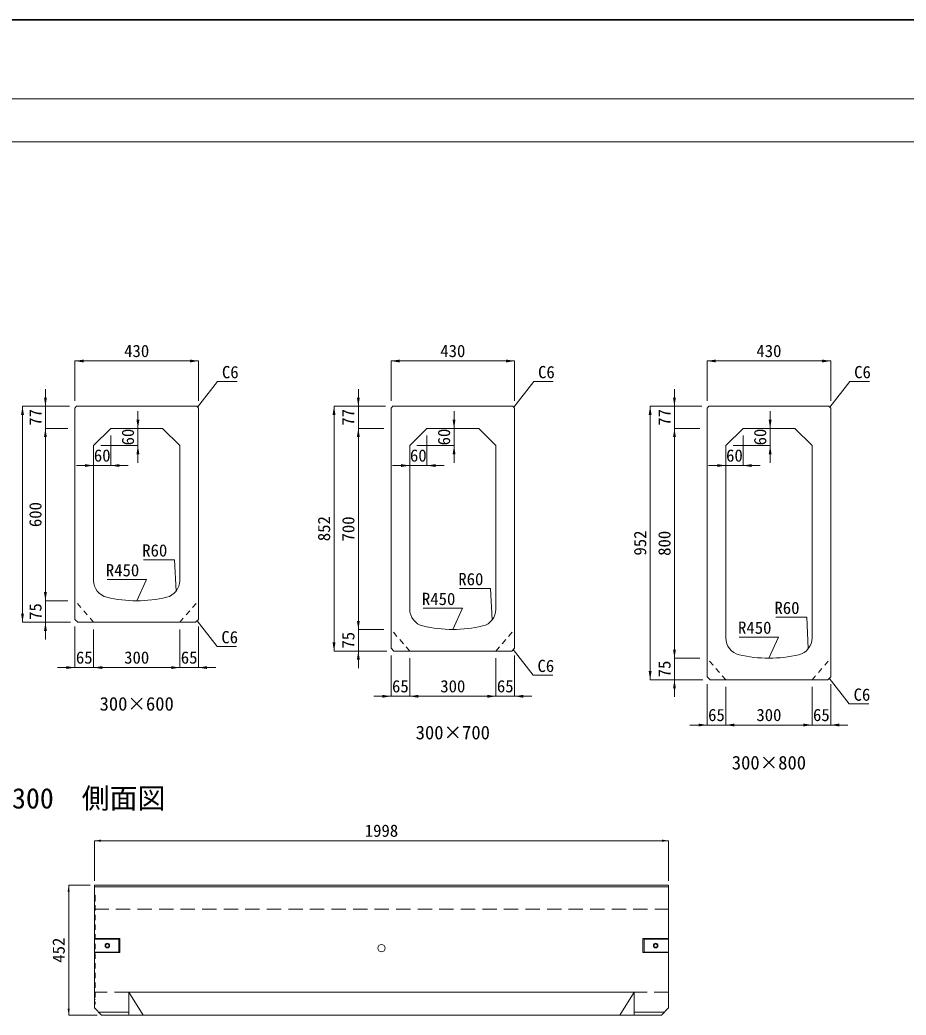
# Model space of a CAD drawing. Units: millimetres at full size, sheet at 1:25. Extents: x 18944 to 44294, y 17215 to 24678.
# Drawn here: x 38127 to 41210, y 20963 to 24428 of the extents above; entities that cross this region are included whole.
import ezdxf
from ezdxf.enums import TextEntityAlignment as Align

# ---------------------------------------------------------------- set-up
doc = ezdxf.new("R2010")
doc.units = ezdxf.units.MM
doc.header["$LTSCALE"] = 25
doc.linetypes.add('USER2', pattern=[3, 2, -1])
doc.linetypes.add('USER3', pattern=[1.35, 0.75, -0.6])
for name, color, linetype, lineweight in [('0_2', 7, 'Continuous', 5), ('インサート', 3, 'USER3', 5), ('図枠', 7, 'Continuous', 5), ('寸法線', 7, 'Continuous', 9), ('引出線', 4, 'Continuous', 9), ('本体', 2, 'Continuous', 20)]:
    doc.layers.add(name, color=color, linetype=linetype, lineweight=lineweight)
doc.styles.add('ＭＳ ゴシック', font='')
doc.styles.get('ＭＳ ゴシック').set_extended_font_data('MS Gothic')

# ---------------------------------------------------------------- blocks, each defined once
blk = doc.blocks.new('filled_arrow')
at = {"color": 0, "linetype": 'Continuous', "lineweight": -2}
blk.add_solid([(7.5, 1.25), (0, 0), (7.5, -1.25)], dxfattribs=at)

msp = doc.modelspace()

# ---------------------------------------------------------------- linework, layer by layer
at = {"layer": 'インサート', "linetype": 'Continuous'}
for centre, radius in [((38430.99, 21204.99), 8), ((38430.99, 21204.99), 6), ((40338.99, 21204.99), 8), ((40338.99, 21204.99), 6)]:
    msp.add_circle(centre, radius, dxfattribs=at)
at = {"layer": '図枠', "lineweight": 35}
msp.add_line((34294.14, 24427.73), (44044.14, 24427.73), dxfattribs=at)
at = {"layer": '図枠', "lineweight": 13}
for p, q in [((34669.14, 24152.73), (43669.14, 24152.73)), ((34669.14, 24002.73), (43669.14, 24002.73))]:
    msp.add_line(p, q, dxfattribs=at)
at = {"layer": '寸法線'}
for p, q in [((38318.19, 23240.23), (38748.19, 23240.23)), ((38318.19, 23101.48), (38318.19, 23240.23)), ((38748.19, 23101.48), (38748.19, 23240.23)), ((39418.19, 23240.23), (39848.19, 23240.23)), ((39418.19, 23101.48), (39418.19, 23240.23)), ((39848.19, 23101.48), (39848.19, 23240.23)), ((40518.19, 23240.23), (40948.19, 23240.23)), ((40518.19, 23101.48), (40518.19, 23240.23)), ((40948.19, 23101.48), (40948.19, 23240.23)), ((38215.6, 23142.48), (38215.6, 22945.48)), ((39304.48, 23142.48), (39304.48, 22945.48)), ((40404.48, 23142.48), (40404.48, 22945.48)), ((38135.8, 22330.48), (38135.8, 23082.48)), ((38299.19, 23082.48), (38135.8, 23082.48)), ((38299.19, 23082.48), (38215.6, 23082.48)), ((39219.85, 23082.48), (39219.85, 22230.48)), ((39399.19, 23082.48), (39219.85, 23082.48)), ((39399.19, 23082.48), (39304.48, 23082.48)), ((40319.85, 23082.48), (40319.85, 22130.48)), ((40499.19, 23082.48), (40319.85, 23082.48)), ((40499.19, 23082.48), (40404.48, 23082.48)), ((38537.45, 22885.48), (38537.45, 23065.48)), ((39637.45, 22885.48), (39637.45, 23065.48)), ((40737.45, 22885.48), (40737.45, 23065.48)), ((38293.19, 23005.48), (38215.6, 23005.48)), ((38215.6, 23005.48), (38215.6, 22405.48)), ((38293.19, 23005.48), (38215.6, 23005.48)), ((38443.19, 22980.48), (38443.19, 22876.26)), ((38468.19, 23005.48), (38537.45, 23005.48)), ((39393.19, 23005.48), (39304.48, 23005.48)), ((39304.48, 23005.48), (39304.48, 22305.48)), ((39393.19, 23005.48), (39304.48, 23005.48)), ((39543.19, 22980.48), (39543.19, 22876.26)), ((39568.19, 23005.48), (39637.45, 23005.48)), ((40493.19, 23005.48), (40404.48, 23005.48)), ((40404.48, 23005.48), (40404.48, 22205.48)), ((40493.19, 23005.48), (40404.48, 23005.48)), ((40643.19, 22980.48), (40643.19, 22876.26)), ((40668.19, 23005.48), (40737.45, 23005.48)), ((38408.19, 22945.48), (38537.45, 22945.48)), ((39508.19, 22945.48), (39637.45, 22945.48)), ((40608.19, 22945.48), (40737.45, 22945.48)), ((38383.19, 22920.48), (38383.19, 22876.26)), ((39483.19, 22920.48), (39483.19, 22876.26)), ((40583.19, 22920.48), (40583.19, 22876.26)), ((38323.19, 22876.26), (38503.19, 22876.26)), ((39423.19, 22876.26), (39603.19, 22876.26)), ((40523.19, 22876.26), (40703.19, 22876.26)), ((38215.6, 22465.48), (38215.6, 22270.48)), ((38293.19, 22405.48), (38215.6, 22405.48)), ((38293.19, 22405.48), (38215.6, 22405.48)), ((39304.48, 22365.48), (39304.48, 22170.48)), ((38303.19, 22330.48), (38135.8, 22330.48)), ((38303.19, 22330.48), (38215.6, 22330.48)), ((38318.19, 22315.48), (38318.19, 22172.92)), ((38748.19, 22315.48), (38748.19, 22172.92)), ((38383.19, 22305.48), (38383.19, 22172.92)), ((38383.19, 22305.48), (38383.19, 22172.92)), ((38683.19, 22305.48), (38683.19, 22172.92)), ((38683.19, 22305.48), (38683.19, 22172.92)), ((39393.19, 22305.48), (39304.48, 22305.48)), ((39393.19, 22305.48), (39304.48, 22305.48)), ((40404.48, 22265.48), (40404.48, 22070.48)), ((39403.19, 22230.48), (39219.85, 22230.48)), ((39403.19, 22230.48), (39304.48, 22230.48)), ((39418.19, 22215.48), (39418.19, 22072.92)), ((39848.19, 22215.48), (39848.19, 22072.92)), ((39483.19, 22205.48), (39483.19, 22072.92)), ((39483.19, 22205.48), (39483.19, 22072.92)), ((39783.19, 22205.48), (39783.19, 22072.92)), ((39783.19, 22205.48), (39783.19, 22072.92)), ((40493.19, 22205.48), (40404.48, 22205.48)), ((40493.19, 22205.48), (40404.48, 22205.48)), ((38258.19, 22172.92), (38443.19, 22172.92)), ((38383.19, 22172.92), (38683.19, 22172.92)), ((38623.19, 22172.92), (38808.19, 22172.92)), ((40503.19, 22130.48), (40319.85, 22130.48)), ((40503.19, 22130.48), (40404.48, 22130.48)), ((40518.19, 22115.48), (40518.19, 21972.92)), ((40583.19, 22105.48), (40583.19, 21972.92)), ((40583.19, 22105.48), (40583.19, 21972.92)), ((40883.19, 22105.48), (40883.19, 21972.92)), ((40883.19, 22105.48), (40883.19, 21972.92)), ((40948.19, 22115.48), (40948.19, 21972.92)), ((39358.19, 22072.92), (39543.19, 22072.92)), ((39483.19, 22072.92), (39783.19, 22072.92)), ((39723.19, 22072.92), (39908.19, 22072.92)), ((40458.19, 21972.92), (40643.19, 21972.92)), ((40583.19, 21972.92), (40883.19, 21972.92)), ((40823.19, 21972.92), (41008.19, 21972.92)), ((38385.99, 21570.04), (40383.99, 21570.04)), ((38385.99, 21429.99), (38385.99, 21570.04)), ((40383.99, 21429.99), (40383.99, 21570.04)), ((38296.52, 21414.99), (38296.52, 20962.99)), ((38370.99, 21414.99), (38296.52, 21414.99)), ((38395.99, 20962.99), (38296.52, 20962.99))]:
    msp.add_line(p, q, dxfattribs=at)
at = {"layer": '引出線'}
for points in [[(38745.19, 23079.48), (38814.83, 23168.9), (38882.83, 23168.9)], [(39845.19, 23079.48), (39914.83, 23168.9), (39982.83, 23168.9)], [(40945.19, 23079.48), (41014.83, 23168.9), (41082.83, 23168.9)], [(38743.19, 22335.48), (38812.83, 22246.07), (38880.83, 22246.07)], [(39843.19, 22235.48), (39912.83, 22146.07), (39980.83, 22146.07)], [(40943.19, 22135.48), (41012.83, 22046.07), (41080.83, 22046.07)]]:
    msp.add_lwpolyline(points, dxfattribs=at)
at = {"layer": '引出線', "lineweight": 13}
for points in [[(38670.26, 22438.8), (38664.6, 22548.13), (38556.91, 22548.13)], [(38533.19, 22405.48), (38567.01, 22479.26), (38430.09, 22479.26)], [(39770.26, 22338.8), (39764.6, 22448.13), (39656.91, 22448.13)], [(39633.19, 22305.48), (39667.01, 22379.26), (39530.09, 22379.26)], [(40870.26, 22238.8), (40864.6, 22348.13), (40756.91, 22348.13)], [(40733.19, 22205.48), (40767.01, 22279.26), (40630.09, 22279.26)]]:
    msp.add_lwpolyline(points, dxfattribs=at)
at = {"layer": '本体'}
for p, q in [((38318.19, 23076.48), (38324.19, 23082.48)), ((38318.19, 23076.48), (38318.19, 22340.48)), ((38742.19, 23082.48), (38324.19, 23082.48)), ((38742.19, 23082.48), (38748.19, 23076.48)), ((38748.19, 22340.48), (38748.19, 23076.48)), ((39418.19, 23076.48), (39424.19, 23082.48)), ((39418.19, 23076.48), (39418.19, 22240.48)), ((39842.19, 23082.48), (39424.19, 23082.48)), ((39842.19, 23082.48), (39848.19, 23076.48)), ((39848.19, 22240.48), (39848.19, 23076.48)), ((40518.19, 23076.48), (40524.19, 23082.48)), ((40518.19, 23076.48), (40518.19, 22140.48)), ((40942.19, 23082.48), (40524.19, 23082.48)), ((40942.19, 23082.48), (40948.19, 23076.48)), ((40948.19, 22140.48), (40948.19, 23076.48)), ((38383.19, 22945.48), (38443.19, 23005.48)), ((38623.19, 23005.48), (38443.19, 23005.48)), ((38623.19, 23005.48), (38683.19, 22945.48)), ((39483.19, 22945.48), (39543.19, 23005.48)), ((39723.19, 23005.48), (39543.19, 23005.48)), ((39723.19, 23005.48), (39783.19, 22945.48)), ((40583.19, 22945.48), (40643.19, 23005.48)), ((40823.19, 23005.48), (40643.19, 23005.48)), ((40823.19, 23005.48), (40883.19, 22945.48)), ((38383.19, 22945.48), (38383.19, 22476.01)), ((38683.19, 22476.01), (38683.19, 22945.48)), ((39483.19, 22945.48), (39483.19, 22376.01)), ((39783.19, 22376.01), (39783.19, 22945.48)), ((40583.19, 22945.48), (40583.19, 22276.01)), ((40883.19, 22276.01), (40883.19, 22945.48)), ((38318.19, 22340.48), (38328.19, 22330.48)), ((38328.19, 22330.48), (38738.19, 22330.48)), ((38738.19, 22330.48), (38748.19, 22340.48)), ((39418.19, 22240.48), (39428.19, 22230.48)), ((39428.19, 22230.48), (39838.19, 22230.48)), ((39838.19, 22230.48), (39848.19, 22240.48)), ((40518.19, 22140.48), (40528.19, 22130.48)), ((40938.19, 22130.48), (40948.19, 22140.48)), ((40528.19, 22130.48), (40938.19, 22130.48)), ((38385.99, 21414.99), (38385.99, 20987.99)), ((38385.99, 21414.99), (40383.99, 21414.99)), ((40383.99, 21414.99), (40383.99, 20987.99)), ((38410.99, 20962.99), (38385.99, 20987.99)), ((38410.99, 20962.99), (40358.99, 20962.99)), ((40358.99, 20962.99), (40383.99, 20987.99))]:
    msp.add_line(p, q, dxfattribs=at)
at = {"layer": '本体', "color": 7, "linetype": 'USER3', "lineweight": 9}
for p, q in [((38383.19, 22330.48), (38318.19, 22405.48)), ((38683.19, 22330.48), (38748.19, 22405.48)), ((39483.19, 22230.48), (39418.19, 22305.48)), ((39783.19, 22230.48), (39848.19, 22305.48)), ((40583.19, 22130.48), (40518.19, 22205.48)), ((40883.19, 22130.48), (40948.19, 22205.48))]:
    msp.add_line(p, q, dxfattribs=at)
at = {"layer": '本体', "lineweight": 5}
for p, q in [((38385.99, 21408.99), (40383.99, 21408.99)), ((38385.99, 21229.49), (38474.99, 21229.49)), ((38385.99, 21227.49), (38470.99, 21227.49)), ((38470.99, 21227.49), (38474.99, 21229.49)), ((38470.99, 21227.49), (38470.99, 21182.49)), ((38474.99, 21229.49), (38474.99, 21180.49)), ((40383.99, 21229.49), (40294.99, 21229.49)), ((40294.99, 21229.49), (40294.99, 21180.49)), ((40298.99, 21227.49), (40294.99, 21229.49)), ((40383.99, 21227.49), (40298.99, 21227.49)), ((40298.99, 21227.49), (40298.99, 21182.49)), ((38470.99, 21182.49), (38385.99, 21182.49)), ((38474.99, 21180.49), (38385.99, 21180.49)), ((38470.99, 21182.49), (38474.99, 21180.49)), ((40298.99, 21182.49), (40294.99, 21180.49)), ((40294.99, 21180.49), (40383.99, 21180.49)), ((40298.99, 21182.49), (40383.99, 21182.49))]:
    msp.add_line(p, q, dxfattribs=at)
at = {"layer": '本体', "linetype": 'USER3', "lineweight": 5}
for p, q in [((38385.99, 21381.99), (38389.19, 21379.99)), ((38389.19, 21379.99), (38389.19, 21001.99)), ((38385.99, 21356.99), (38389.19, 21358.99)), ((38385.99, 21017.99), (38389.19, 21015.99)), ((38385.99, 20999.99), (38389.19, 21001.99))]:
    msp.add_line(p, q, dxfattribs=at)
at = {"layer": '本体', "color": 7, "linetype": 'USER2', "lineweight": 9}
for p, q in [((38385.99, 21331.99), (40383.99, 21331.99)), ((38505.99, 21042.99), (38389.19, 21042.99)), ((40383.99, 21042.99), (40263.99, 21042.99))]:
    msp.add_line(p, q, dxfattribs=at)
at = {"layer": '本体', "lineweight": 9}
for p, q in [((38505.99, 21042.99), (38555.99, 20962.99)), ((38505.99, 21042.99), (38505.99, 20962.99)), ((38505.99, 21042.99), (40263.99, 21042.99)), ((40263.99, 21042.99), (40213.99, 20962.99)), ((40263.99, 21042.99), (40263.99, 20962.99)), ((38400.99, 20972.99), (38505.99, 20972.99)), ((40368.99, 20972.99), (40263.99, 20972.99))]:
    msp.add_line(p, q, dxfattribs=at)
msp.add_circle((39384.99, 21195.99), 12.5, dxfattribs=at)
at = {"layer": '本体'}
for centre, radius, start, end in [((38443.19, 22476.01), 60, 180, 256.65764), ((38623.19, 22476.01), 60, 283.34236, 0), ((38533.19, 22855.48), 450, 256.65764, 283.34236), ((39543.19, 22376.01), 60, 180, 256.65764), ((39723.19, 22376.01), 60, 283.34236, 0), ((39633.19, 22755.48), 450, 256.65764, 283.34236), ((40643.19, 22276.01), 60, 180, 256.65764), ((40823.19, 22276.01), 60, 283.34236, 0), ((40733.19, 22655.48), 450, 256.65764, 283.34236)]:
    msp.add_arc(centre, radius, start, end, dxfattribs=at)

# ---------------------------------------------------------------- block references
at = {"layer": '寸法線'}
for p, xscale, yscale in [((38318.19, 23240.23), 4, 4), ((39418.19, 23240.23), 4, 4), ((40518.19, 23240.23), 4, 4), ((38443.19, 22876.26), 4, 4), ((39543.19, 22876.26), 4, 4), ((40643.19, 22876.26), 4, 4), ((38383.19, 22172.92), 4, 4), ((38383.19, 22172.92), 4, 4), ((38748.19, 22172.92), 4, 4), ((39483.19, 22072.92), 4, 4), ((39483.19, 22072.92), 4, 4), ((39848.19, 22072.92), 4, 4), ((40583.19, 21972.92), 4, 4), ((40583.19, 21972.92), 4, 4), ((40948.19, 21972.92), 4, 4), ((38385.99, 21570.04), 3, 3)]:
    msp.add_blockref('filled_arrow', p, dxfattribs=dict(at, xscale=xscale, yscale=yscale))
for p, xscale, yscale, rotation in [((38748.19, 23240.23), 4, 4, 180), ((39848.19, 23240.23), 4, 4, 180), ((40948.19, 23240.23), 4, 4, 180), ((38215.6, 23082.48), 4, 4, 90), ((39304.48, 23082.48), 4, 4, 90), ((40404.48, 23082.48), 4, 4, 90), ((38135.8, 23082.48), 4, 4, 270), ((39219.85, 23082.48), 4, 4, 270), ((40319.85, 23082.48), 4, 4, 270), ((38537.45, 23005.48), 4, 4, 90), ((39637.45, 23005.48), 4, 4, 90), ((40737.45, 23005.48), 4, 4, 90), ((38215.6, 23005.48), 4, 4, 270), ((38215.6, 23005.48), 4, 4, 270), ((39304.48, 23005.48), 4, 4, 270), ((39304.48, 23005.48), 4, 4, 270), ((40404.48, 23005.48), 4, 4, 270), ((40404.48, 23005.48), 4, 4, 270), ((38537.45, 22945.48), 4, 4, 270), ((39637.45, 22945.48), 4, 4, 270), ((40737.45, 22945.48), 4, 4, 270), ((38383.19, 22876.26), 4, 4, 180), ((39483.19, 22876.26), 4, 4, 180), ((40583.19, 22876.26), 4, 4, 180), ((38215.6, 22405.48), 4, 4, 90), ((38215.6, 22405.48), 4, 4, 90), ((38135.8, 22330.48), 4, 4, 90), ((38215.6, 22330.48), 4, 4, 270), ((39304.48, 22305.48), 4, 4, 90), ((39304.48, 22305.48), 4, 4, 90), ((39219.85, 22230.48), 4, 4, 90), ((39304.48, 22230.48), 4, 4, 270), ((40404.48, 22205.48), 4, 4, 90), ((40404.48, 22205.48), 4, 4, 90), ((38318.19, 22172.92), 4, 4, 180), ((38683.19, 22172.92), 4, 4, 180), ((38683.19, 22172.92), 4, 4, 180), ((40319.85, 22130.48), 4, 4, 90), ((40404.48, 22130.48), 4, 4, 270), ((39418.19, 22072.92), 4, 4, 180), ((39783.19, 22072.92), 4, 4, 180), ((39783.19, 22072.92), 4, 4, 180), ((40518.19, 21972.92), 4, 4, 180), ((40883.19, 21972.92), 4, 4, 180), ((40883.19, 21972.92), 4, 4, 180), ((40383.99, 21570.04), 3, 3, 180), ((38296.52, 21414.99), 3, 3, 270), ((38296.52, 20962.99), 3, 3, 90)]:
    msp.add_blockref('filled_arrow', p, dxfattribs=dict(at, xscale=xscale, yscale=yscale, rotation=rotation))
at = {"layer": '引出線', "xscale": 0.12, "yscale": 0.12}
for p, rotation in [((38745.19, 23079.48), 52.1), ((39845.19, 23079.48), 52.1), ((40945.19, 23079.48), 52.1), ((38743.19, 22335.48), 307.9), ((39843.19, 22235.48), 307.9), ((40943.19, 22135.48), 307.9)]:
    msp.add_blockref('filled_arrow', p, dxfattribs=dict(at, rotation=rotation))
at = {"layer": '引出線', "lineweight": 13, "xscale": 0.16, "yscale": 0.16}
for p, rotation in [((38670.26, 22438.8), 93), ((38533.19, 22405.48), 65.4), ((39770.26, 22338.8), 93), ((39633.19, 22305.48), 65.4), ((40870.26, 22238.8), 93), ((40733.19, 22205.48), 65.4)]:
    msp.add_blockref('filled_arrow', p, dxfattribs=dict(at, rotation=rotation))

# ---------------------------------------------------------------- texts
at = {"layer": '0_2', "style": 'ＭＳ ゴシック'}
for s, p in [('300×600', (38533.19, 22046.73)), ('300×700', (39633.19, 21946.73)), ('300×800', (40733.19, 21841.8))]:
    msp.add_text(s, height=47.47, dxfattribs=at).set_placement(p, align=Align.MIDDLE_CENTER)
msp.add_text('300×300\u3000側面図', height=71.21, dxfattribs=at).set_placement((37857.08, 21660.75), align=Align.BOTTOM_LEFT)
at = {"layer": '寸法線', "style": 'ＭＳ ゴシック'}
for s, p in [('430', (38533.19, 23275.23)), ('430', (39633.19, 23275.23)), ('430', (40733.19, 23275.23)), ('60', (38413.19, 22911.26)), ('60', (39513.19, 22911.26)), ('60', (40613.19, 22911.26)), ('65', (38350.69, 22207.92)), ('300', (38533.19, 22207.92)), ('65', (38715.69, 22207.92)), ('65', (39450.69, 22107.92)), ('300', (39633.19, 22107.92)), ('65', (39815.69, 22107.92)), ('65', (40550.69, 22007.92)), ('300', (40733.19, 22007.92)), ('65', (40915.69, 22007.92)), ('1998', (39384.99, 21605.04))]:
    msp.add_text(s, height=42.72, dxfattribs=at).set_placement(p, align=Align.MIDDLE_CENTER)
for s, p in [('77', (38180.6, 23043.98)), ('77', (39269.48, 23043.98)), ('77', (40369.48, 23043.98)), ('60', (38502.45, 22975.48)), ('60', (39602.45, 22975.48)), ('60', (40702.45, 22975.48)), ('600', (38180.6, 22705.48)), ('852', (39184.85, 22656.48)), ('700', (39269.48, 22655.48)), ('952', (40284.85, 22606.48)), ('800', (40369.48, 22605.48)), ('75', (38180.6, 22367.98)), ('75', (39269.48, 22267.98)), ('75', (40369.48, 22167.98)), ('452', (38261.52, 21188.99))]:
    msp.add_text(s, height=42.72, rotation=90, dxfattribs=at).set_placement(p, align=Align.MIDDLE_CENTER)
at = {"layer": '引出線', "style": 'ＭＳ ゴシック'}
for p in [(38829.83, 23222.9), (39929.83, 23222.9), (41029.83, 23222.9), (38827.83, 22300.07), (39927.83, 22200.07), (41027.83, 22100.07)]:
    msp.add_text('C6', height=42.72, dxfattribs=at).set_placement(p, align=Align.TOP_LEFT)
for s, p in [('R60', (38639.6, 22602.13)), ('R450', (38542.01, 22533.26)), ('R60', (39739.6, 22502.13)), ('R450', (39642.01, 22433.26)), ('R60', (40839.6, 22402.13)), ('R450', (40742.01, 22333.26))]:
    msp.add_text(s, height=42.72, dxfattribs=at).set_placement(p, align=Align.TOP_RIGHT)

doc.saveas('drawing.dxf')
